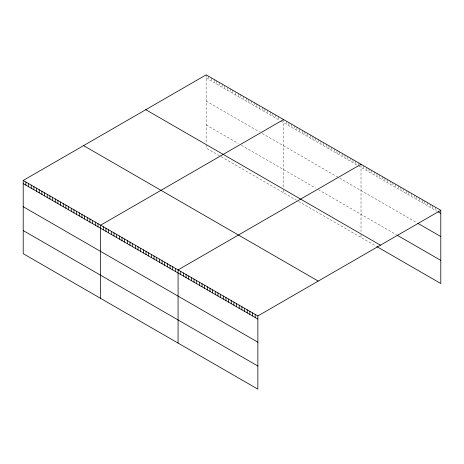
<?xml version="1.0" encoding="UTF-8"?>
<svg xmlns="http://www.w3.org/2000/svg" width="464" height="464" viewBox="0 0 464 464"><rect width="100%" height="100%" fill="white"/><g stroke="black" fill="none" stroke-linecap="round" stroke-linejoin="round"><path stroke-width="0.35" stroke-dasharray="2.32 1.74" d="M206.144 74.849L206.144 142.268M206.144 77.958L279.844 120.507M280.911 121.121L357.28 165.213M358.347 165.828L437.076 211.282M206.144 101.088L259.55 131.921M262.218 133.464L338.587 177.555M339.654 178.17L416.863 222.749M206.144 124.92L238.189 143.422M241.39 145.273L315.624 188.129M318.292 189.672L396.656 234.912M219.495 155.759L206.144 148.051L206.144 145.162M221.102 156.687L296.397 200.158M298.538 201.393L376.443 246.372M435.481 207.251L435.481 210.36M432.819 205.72L432.819 208.829M430.163 204.183L430.163 207.292M427.501 202.646L427.501 205.755M424.844 201.109L424.844 204.218M422.182 199.578L422.182 202.687M419.526 198.041L419.526 201.15M416.863 196.504L416.863 199.613M414.207 194.973L414.207 198.082M411.545 193.436L411.545 196.545M408.888 191.899L408.888 195.008M406.226 190.988L406.226 193.471M403.57 188.831L403.57 191.939M400.908 187.294L400.908 190.402M398.251 185.757L398.251 188.865M395.589 184.22L395.589 187.334M392.933 182.688L392.933 185.797M390.27 181.151L390.27 184.26M387.614 179.614L387.614 182.723M384.952 178.083L384.952 181.192M382.295 176.546L382.295 179.655M379.633 175.009L379.633 178.118M376.977 173.472L376.977 176.581M374.315 171.941L374.315 175.05M371.652 170.404L371.652 173.513M368.996 168.867L368.996 171.976M366.334 167.33L366.334 170.445M363.677 165.799L363.677 168.908M361.015 164.882L361.015 231.687M361.015 234.575L361.015 237.469M358.347 162.719L358.347 164.587M355.679 161.176L355.679 164.285M353.005 159.639L353.005 162.748M350.337 158.096L350.337 161.205M347.669 156.554L347.669 159.662M344.996 155.011L344.996 158.12M342.328 153.468L342.328 156.583M339.654 151.931L339.654 155.04M336.986 151.009L336.986 153.497M334.318 148.845L334.318 151.954M331.644 147.303L331.644 150.411M328.976 146.386L328.976 148.874M326.302 144.223L326.302 147.332M323.634 142.68L323.634 145.789M320.966 141.137L320.966 144.246M318.292 139.594L318.292 142.703M315.624 138.052L315.624 141.166M312.956 136.515L312.956 139.623M310.283 134.972L310.283 138.081M307.615 133.429L307.615 136.538M304.941 131.886L304.941 134.995M302.273 130.349L302.273 133.458M299.605 128.806L299.605 131.915M296.931 127.264L296.931 130.372M294.263 125.721L294.263 128.83M291.595 124.178L291.595 127.287M288.921 122.641L288.921 125.75M286.253 121.098L286.253 124.207M283.579 119.555L283.579 186.975M283.579 189.869L283.579 192.763M278.243 116.47L278.243 119.579M275.57 114.933L275.57 118.042M272.902 113.39L272.902 116.499M270.234 111.847L270.234 114.956M267.56 110.304L267.56 113.413M264.892 108.762L264.892 111.87M262.218 107.225L262.218 110.333M259.55 106.302L259.55 108.791M256.882 104.139L256.882 107.248M254.208 102.596L254.208 105.705M251.54 101.053L251.54 104.162M248.866 99.516L248.866 102.625M246.198 97.974L246.198 101.082M243.53 96.431L243.53 99.54M240.857 94.888L240.857 97.997M238.189 93.345L238.189 96.454M235.521 92.429L235.521 94.917M232.847 90.265L232.847 93.374M230.179 88.723L230.179 91.831M227.505 87.8L227.505 90.289M224.837 85.637L224.837 88.746M222.169 84.1L222.169 87.209M219.495 82.557L219.495 85.666M216.827 81.014L216.827 84.123M214.159 79.472L214.159 82.58M211.485 77.929L211.485 81.038M208.817 76.392L208.817 79.501"/><path stroke-width="0.7" d="M23.2 180.473L257.856 315.949L257.856 389.151L23.2 253.675L23.2 180.473L206.144 74.849L440.8 210.325L440.8 283.527L376.977 246.68M283.579 119.555L100.636 225.179L100.636 298.381M361.015 164.262L178.072 269.886L178.072 343.093M257.856 315.949L440.8 210.325M438.138 211.897L440.8 213.434M417.931 223.358L440.8 236.565M397.184 235.219L440.8 260.397M145.771 109.701L380.428 245.178M83.572 145.615L318.229 281.091M23.2 183.582L257.856 319.058M23.2 206.712L257.856 342.188M23.2 230.544L257.856 366.021M255.194 314.412L255.194 317.521M252.538 312.875L252.538 315.984M249.876 311.338L249.876 314.447M247.219 309.807L247.219 312.916M244.557 308.27L244.557 311.379M241.895 306.733L241.895 309.842M239.238 305.202L239.238 308.311M236.576 303.665L236.576 306.774M233.92 302.128L233.92 305.237M231.258 300.591L231.258 303.7M228.601 299.06L228.601 302.168M225.939 297.523L225.939 300.631M223.283 295.986L223.283 299.094M220.62 294.449L220.62 297.563M217.964 292.917L217.964 296.026M215.302 291.38L215.302 294.489M212.645 289.843L212.645 292.952M209.983 288.312L209.983 291.421M207.327 286.775L207.327 289.884M204.665 285.238L204.665 288.347M202.008 283.701L202.008 286.81M199.346 282.17L199.346 285.279M196.69 280.633L196.69 283.742M194.027 279.096L194.027 282.205M191.371 277.565L191.371 280.674M188.709 276.028L188.709 279.137M186.052 274.491L186.052 277.6M183.39 272.954L183.39 276.063M180.734 271.423L180.734 274.531M175.404 268.343L175.404 271.452M172.73 266.8L172.73 269.909M170.062 265.263L170.062 268.372M167.388 263.72L167.388 266.829M164.72 262.177L164.72 265.286M162.052 260.635L162.052 263.743M159.378 259.092L159.378 262.201M156.71 257.555L156.71 260.664M154.042 256.012L154.042 259.121M151.368 254.469L151.368 257.578M148.7 252.926L148.7 256.035M146.027 251.384L146.027 254.492M143.359 249.847L143.359 252.955M140.691 248.304L140.691 251.413M138.017 246.761L138.017 249.87M135.349 245.218L135.349 248.327M132.681 243.675L132.681 246.784M130.007 242.138L130.007 245.247M127.339 240.596L127.339 243.704M124.665 239.053L124.665 242.162M121.997 237.51L121.997 240.619M119.329 235.967L119.329 239.076M116.655 234.43L116.655 237.539M113.987 232.887L113.987 235.996M111.319 231.345L111.319 234.453M108.646 229.802L108.646 232.911M105.978 228.259L105.978 231.368M103.304 226.722L103.304 229.831M97.968 223.636L97.968 226.745M95.294 222.094L95.294 225.202M92.626 220.551L92.626 223.66M89.952 219.014L89.952 222.123M87.284 217.471L87.284 220.58M84.616 215.928L84.616 219.037M81.942 214.385L81.942 217.494M79.274 212.843L79.274 215.951M76.606 211.306L76.606 214.414M73.933 209.763L73.933 212.872M71.265 208.22L71.265 211.329M68.591 206.677L68.591 209.786M65.923 205.134L65.923 208.243M63.255 203.597L63.255 206.706M60.581 202.055L60.581 205.163M57.913 200.512L57.913 203.621M55.245 198.969L55.245 202.078M52.571 197.426L52.571 200.535M49.903 195.889L49.903 198.998M47.229 194.346L47.229 197.455M44.561 192.804L44.561 195.912M41.893 191.261L41.893 194.37M39.22 189.718L39.22 192.827M36.552 188.181L36.552 191.29M33.884 186.638L33.884 189.747M31.21 185.095L31.21 188.204M28.542 183.553L28.542 186.661M25.868 182.01L25.868 185.119"/></g></svg>
